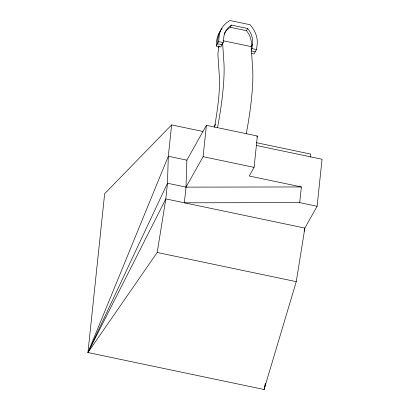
<?xml version="1.0" encoding="UTF-8"?>
<svg xmlns="http://www.w3.org/2000/svg" width="410" height="410" viewBox="0 0 410 410"><rect width="100%" height="100%" fill="white"/><g stroke="black" fill="none" stroke-linecap="round" stroke-linejoin="round"><path stroke-width="0.61" d="M301.376 186.95L186.007 187.129L186.857 160.141L206.394 125.327L257.377 136.023L254.082 167.372L249.234 176.013L301.376 186.95L299.725 202.627L184.357 202.801L186.007 187.129L203.093 156.676L206.394 125.327M251.391 49.666L251.976 48.626L252.411 44.449A22.135 18.911 29.3 0 0 247.696 28.505L231.471 25.102A22.135 18.911 29.3 0 0 223.675 38.417L223.235 42.599L220.79 46.96L216.234 46.002L216.716 40.38A26.952 23.027 29.3 0 1 220.805 30.519M216.234 46.002L218.679 41.641L219.16 36.018A26.952 23.027 29.3 0 1 227.145 22.381L229.902 20.5L250.141 24.743L252.391 27.68A26.952 23.027 29.3 0 1 257.224 44.003L256.532 49.584L254.082 53.946L251.801 53.469M202.929 131.472L171.616 124.901L168.315 156.251L167.47 183.239L165.819 198.911L157.204 252.478L87.945 352.549L264.076 389.5L296.251 281.649L304.871 228.083L317.109 206.271L322.055 159.249L256.286 145.453M218.725 46.099A22.135 18.911 29.3 0 0 218.607 47.447L217.884 54.315L219.432 77.68A71.253 12.782 -78.2 0 1 214.491 127.136L215.516 124.112M222.138 43.583L222.015 44.777L217.454 43.824L217.941 38.202A26.952 23.027 29.3 0 1 222.03 28.341M310.334 157.204L310.662 154.073L256.168 142.639M217.515 127.659L218.586 121.924A88.329 15.846 -78.2 0 0 224.024 64.38L222.65 43.639M246.251 133.691L247.322 127.951A88.329 15.846 -78.2 0 0 252.76 70.407L251.186 46.627A22.135 18.911 29.3 0 0 246.471 30.683L247.696 28.505M265.137 384.493L264.076 389.5L265.644 383.294M304.087 231.189L304.871 228.083L165.819 198.911L87.945 352.549L104.652 193.715L171.616 124.901M218.607 47.447L219.191 46.412M224.06 34.148A22.135 18.911 29.3 0 1 230.246 27.28L231.471 25.102M252.411 44.449L251.186 46.627L223.076 40.728M256.773 137.104L257.377 136.023M230.246 27.28L246.471 30.683M218.679 41.641L223.235 42.599M251.976 48.626L256.532 49.584M251.32 50.927L255.307 51.762M203.093 156.676L254.082 167.372M186.857 160.141L168.315 156.251L87.945 352.549L167.47 183.239L186.007 187.129M299.725 202.627L317.109 206.271M157.204 252.478L296.251 281.649"/></g></svg>
